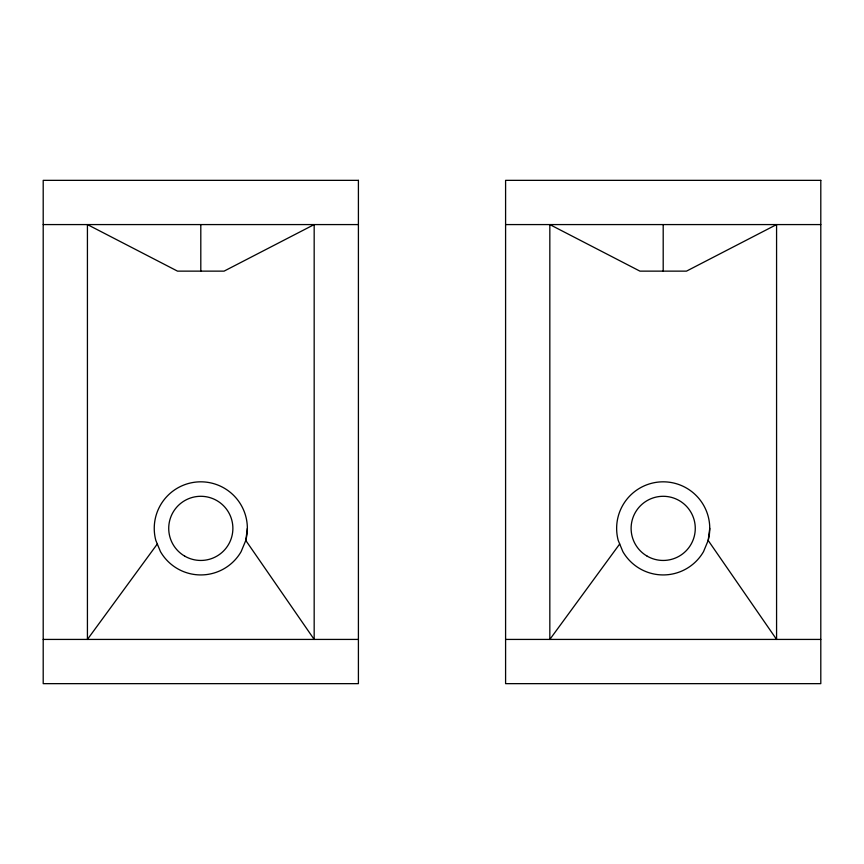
<?xml version="1.0" encoding="UTF-8"?>
<svg xmlns="http://www.w3.org/2000/svg" width="864" height="864" viewBox="0 0 864 864"><rect width="100%" height="100%" fill="white"/><g stroke="black" fill="none" stroke-linecap="round" stroke-linejoin="round"><path stroke-width="1.3" d="M247.363 528.379L245.797 540.41L241.121 551.653A46.559 46.559 0 0 1 160.477 551.653L155.833 540.432A46.559 46.559 0 0 1 200.804 481.82A46.559 46.559 0 0 1 245.776 540.432L314.172 639.425L314.172 224.575L224.078 271.134L177.52 271.134L87.426 224.575L87.426 639.425L157.302 543.985M709.754 528.379L708.188 540.41L703.523 551.653A46.559 46.559 0 0 1 622.879 551.653L618.224 540.432A46.559 46.559 0 0 1 663.196 481.82A46.559 46.559 0 0 1 708.167 540.432L776.574 639.425L776.574 224.575L686.48 271.134L639.922 271.134L549.828 224.575L549.828 639.425L619.693 543.985M43.2 224.575L358.409 224.575M505.591 224.575L820.8 224.575M43.2 639.425L358.409 639.425M505.591 639.425L820.8 639.425M663.196 224.575L663.196 271.134M200.804 224.575L200.804 271.134M358.409 180.349L43.2 180.349L43.2 683.651L358.409 683.651L358.409 180.349M820.8 180.349L505.591 180.349L505.591 683.651L820.8 683.651L820.8 180.349M184.766 556.157A32.076 32.076 0 0 0 232.88 528.379A32.076 32.076 0 0 0 184.766 500.591A32.076 32.076 0 0 0 184.766 556.157M647.158 556.157A32.076 32.076 0 0 0 695.272 528.379A32.076 32.076 0 0 0 647.158 500.591A32.076 32.076 0 0 0 647.158 556.157"/></g></svg>
